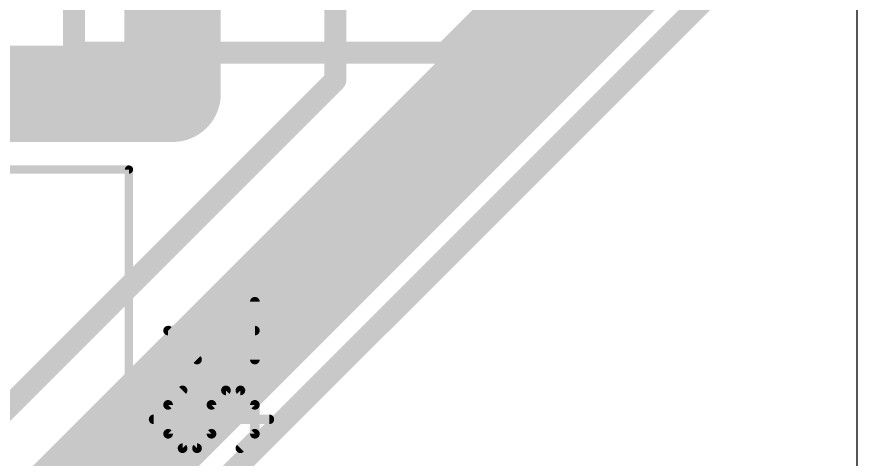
# Model space of a CAD drawing. Extents: x 0 to 107, y 0 to 139.
# Drawn here: x 91.66 to 107.17, y 48.63 to 56.79 of the extents above; entities that cross this region are included whole.
import ezdxf

# ---------------------------------------------------------------- set-up
doc = ezdxf.new("R2010")
doc.units = 0
for name, color, linetype in [('1', 14, 'CONTINUOUS'), ('16', 174, 'CONTINUOUS'), ('20', 178, 'CONTINUOUS'), ('21', 250, 'CONTINUOUS'), ('25', 250, 'CONTINUOUS')]:
    doc.layers.add(name, color=color, linetype=linetype)

msp = doc.modelspace()

# ---------------------------------------------------------------- linework, layer by layer
at = {"layer": '1', "const_width": 0.4064}
for points in [[(92.71, 56.134), (92.71, 60.96)], [(87.884, 41.656), (104.14, 57.912)], [(99.568, 56.134), (101.346, 57.912)], [(99.568, 56.134), (92.71, 56.134)]]:
    msp.add_lwpolyline(points, dxfattribs=at)
at = {"layer": '1', "const_width": 0.2032}
for points in [[(92.71, 56.2356, 1), (92.71, 56.0324)], [(99.568, 56.0324, 1), (99.568, 56.2356)], [(92.6084, 56.134, 1), (92.8116, 56.134)], [(99.4962, 56.2058, 1), (99.6398, 56.0622)]]:
    msp.add_lwpolyline(points, format="xyb", dxfattribs=at)
at = {"layer": '16'}
for points, const_width in [([(94.532, 55.372), (94.532, 71.61)], 1.778), ([(103.632, 58.928), (89.535, 44.831)], 1.778), ([(93.472, 46.228), (105.41, 58.166)], 0.4064), ([(97.536, 55.626), (97.536, 57.658)], 0.4064), ([(61.976, 55.372), (94.532, 55.372)], 1.778), ([(88.646, 46.736), (97.536, 55.626)], 0.4064)]:
    msp.add_lwpolyline(points, dxfattribs=dict(at, const_width=const_width))
for points, const_width in [([(94.532, 54.9275, 1), (94.532, 55.8165)], 0.889), ([(94.0875, 55.372, 1), (94.9765, 55.372)], 0.889), ([(97.4344, 55.626, 1), (97.6376, 55.626)], 0.2032), ([(97.6078, 55.5542, 1), (97.4642, 55.6978)], 0.2032)]:
    msp.add_lwpolyline(points, format="xyb", dxfattribs=dict(at, const_width=const_width))
at = {"layer": '20'}
msp.add_line((107.168, 0), (107.168, 139.37), dxfattribs=at)
at = {"layer": '21', "const_width": 0.1524}
for points in [[(93.726, 53.975), (73.152, 53.975)], [(93.726, 53.975), (93.726, 37.465)]]:
    msp.add_lwpolyline(points, dxfattribs=at)
at = {"layer": '21', "const_width": 0.0762}
for points in [[(93.7641, 53.975, 1), (93.6879, 53.975)], [(93.726, 53.9369, 1), (93.726, 54.0131)]]:
    msp.add_lwpolyline(points, format="xyb", dxfattribs=at)
at = {"layer": '25', "const_width": 0.1778}
for points in [[(96.0501, 50.4676), (96.0501, 51.5353)], [(94.9824, 50.4676), (94.4485, 51.0014)], [(94.4485, 51.0014), (96.0501, 51.0014)], [(94.4485, 49.6312), (94.7155, 49.8981)], [(95.5162, 49.8981), (95.2493, 49.6312)], [(95.7832, 49.8981), (95.5162, 49.8981)], [(96.0501, 49.6312), (95.7832, 49.8981)], [(94.4485, 49.0973), (94.4485, 49.6312)], [(95.2493, 49.6312), (95.2493, 49.0973)], [(96.0501, 49.0973), (96.0501, 49.6312)], [(94.1816, 49.3643), (96.317, 49.3643)], [(94.7155, 48.8304), (94.4485, 49.0973)], [(95.2493, 49.0973), (94.9824, 48.8304)], [(95.7832, 48.8304), (96.0501, 49.0973)], [(94.9824, 48.8304), (94.7155, 48.8304)]]:
    msp.add_lwpolyline(points, dxfattribs=at)
at = {"layer": '25', "const_width": 0.0889}
for points in [[(96.0945, 51.5353, 1), (96.0057, 51.5353)], [(94.48, 51.0329, 1), (94.4171, 50.97)], [(94.4485, 51.0459, 1), (94.4485, 50.957)], [(96.0501, 50.957, 1), (96.0501, 51.0459)], [(94.951, 50.4361, 1), (95.0138, 50.499)], [(96.0057, 50.4676, 1), (96.0945, 50.4676)], [(94.7469, 49.8667, 1), (94.684, 49.9296)], [(95.5162, 49.9426, 1), (95.5162, 49.8537)], [(95.5477, 49.8667, 1), (95.4848, 49.9296)], [(95.8146, 49.9296, 1), (95.7517, 49.8667)], [(95.7832, 49.8537, 1), (95.7832, 49.9426)], [(94.493, 49.6312, 1), (94.4041, 49.6312)], [(94.4171, 49.6626, 1), (94.48, 49.5998)], [(95.2938, 49.6312, 1), (95.2049, 49.6312)], [(95.2179, 49.6626, 1), (95.2807, 49.5998)], [(96.0945, 49.6312, 1), (96.0057, 49.6312)], [(96.0187, 49.5998, 1), (96.0815, 49.6626)], [(94.1816, 49.4087, 1), (94.1816, 49.3198)], [(96.317, 49.3198, 1), (96.317, 49.4087)], [(94.48, 49.1288, 1), (94.4171, 49.0659)], [(95.2807, 49.0659, 1), (95.2179, 49.1288)], [(96.0815, 49.0659, 1), (96.0187, 49.1288)], [(94.4041, 49.0973, 1), (94.493, 49.0973)], [(95.2049, 49.0973, 1), (95.2938, 49.0973)], [(96.0057, 49.0973, 1), (96.0945, 49.0973)], [(94.7155, 48.8749, 1), (94.7155, 48.786)], [(94.684, 48.799, 1), (94.7469, 48.8618)], [(94.951, 48.8618, 1), (95.0138, 48.799)], [(94.9824, 48.786, 1), (94.9824, 48.8749)], [(95.7517, 48.8618, 1), (95.8146, 48.799)]]:
    msp.add_lwpolyline(points, format="xyb", dxfattribs=at)

doc.saveas('drawing.dxf')
